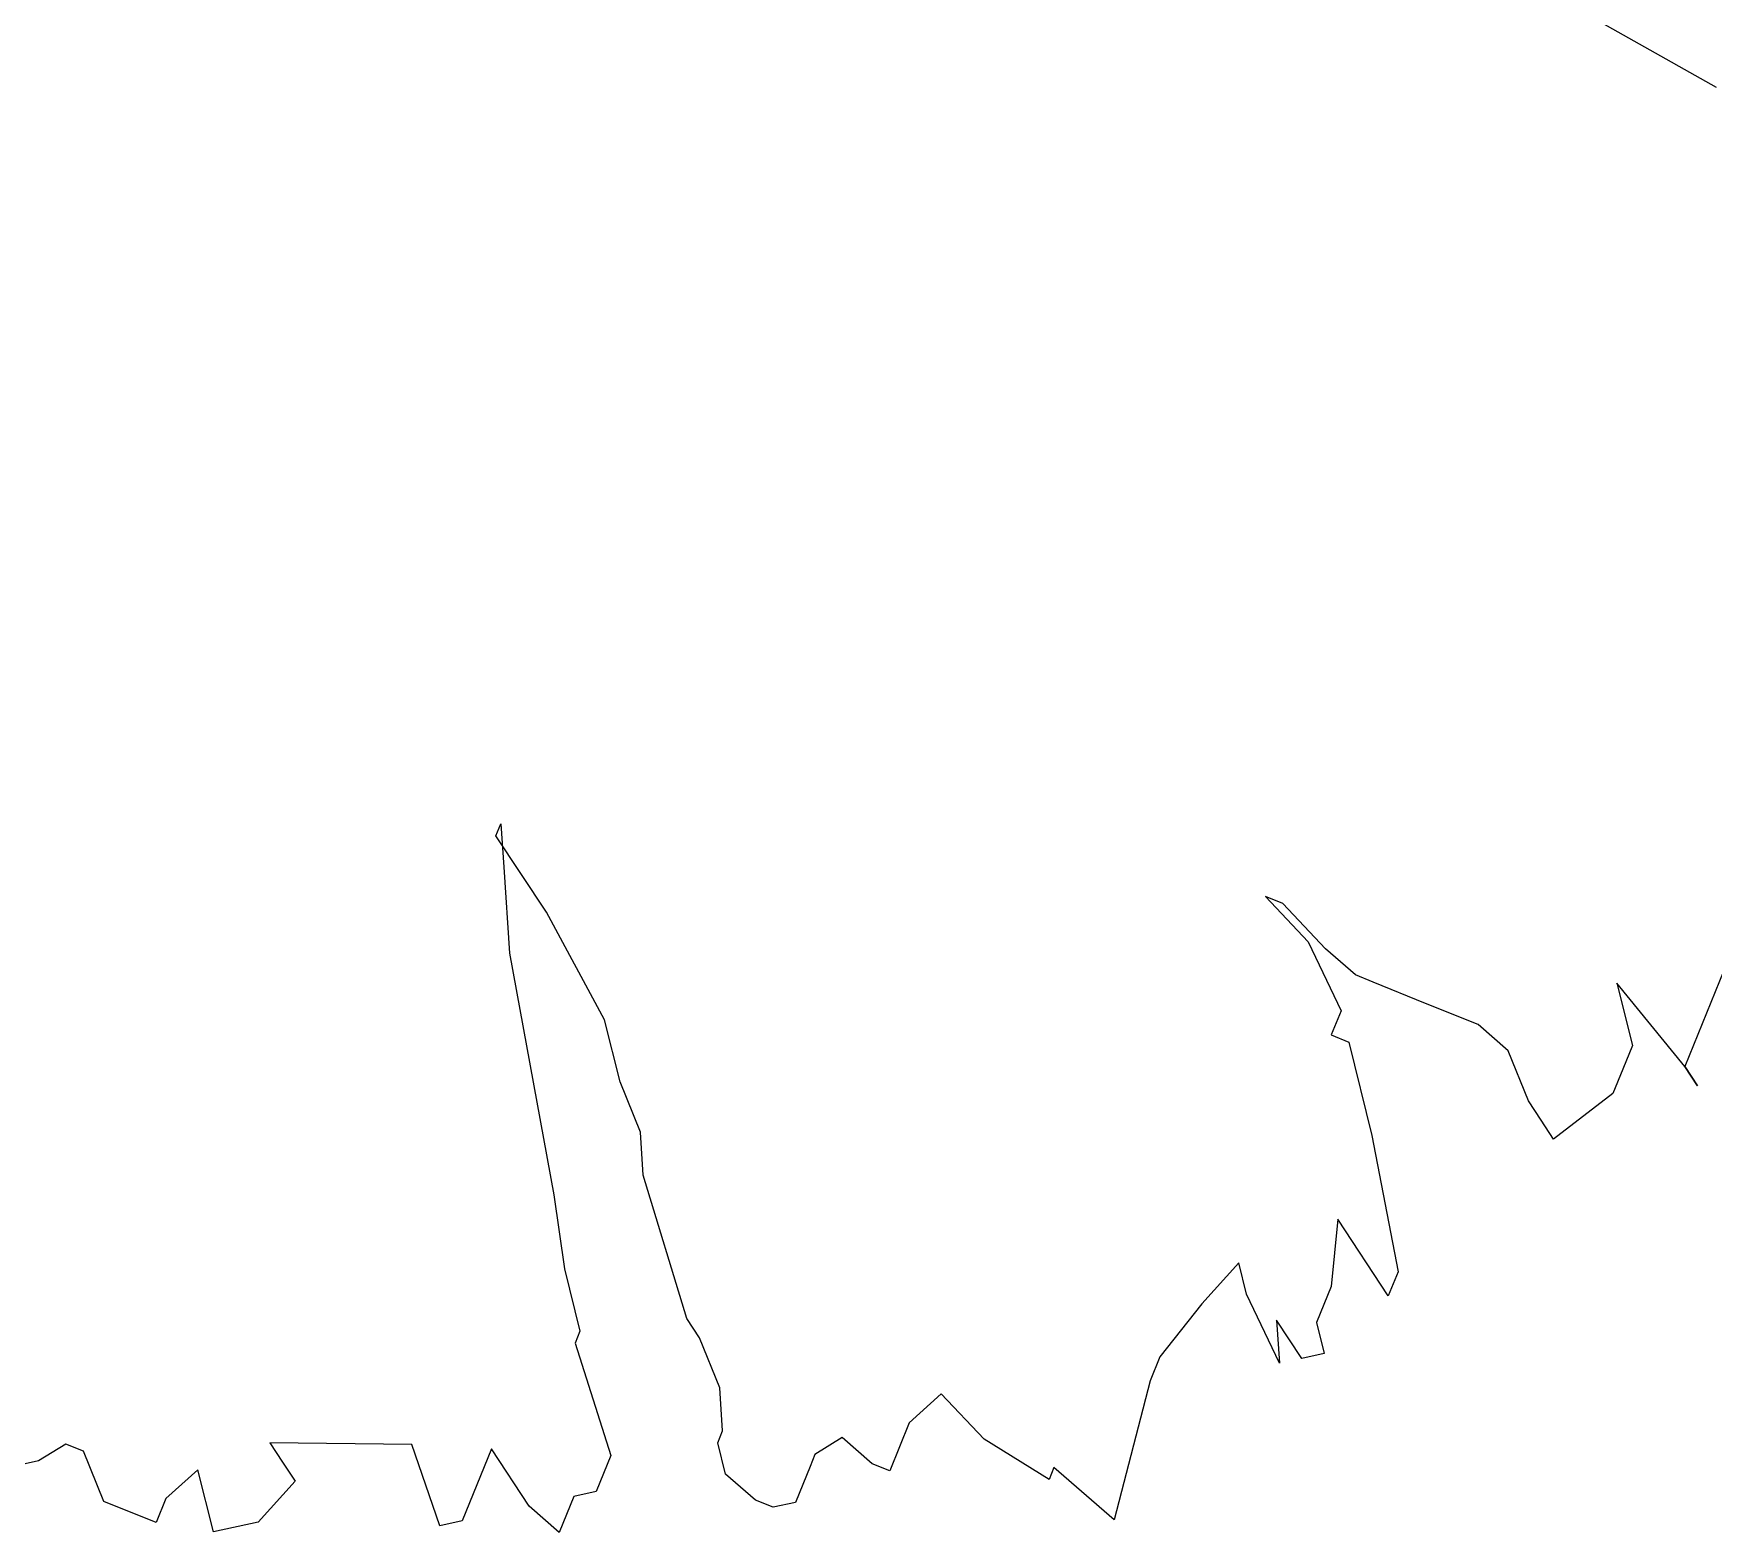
# Model space of a CAD drawing. Header units: millimetres. Extents: x 111 to 1506, y 14 to 566.
# Drawn here: x 208.372 to 209.143, y 112.354 to 113.043 of the extents above; entities that cross this region are included whole.
import ezdxf

# ---------------------------------------------------------------- set-up
doc = ezdxf.new("R2010")
doc.units = ezdxf.units.MM
doc.layers.add('fer', color=8, linetype='Continuous')

# ---------------------------------------------------------------- blocks, each defined once
blk = doc.blocks.new('tr')
at = {"layer": 'fer', "color": 97}
for p, q in [((1379.16947, 206.64808), (1379.16352, 206.63941)), ((1379.16352, 206.63941), (1379.16947, 206.64808)), ((1379.16947, 206.64808), (1379.16352, 206.63941)), ((1379.16352, 206.63941), (1379.16947, 206.64808)), ((1379.11591, 206.63941), (1379.16352, 206.63941)), ((1379.11591, 206.63941), (1379.16352, 206.63941)), ((1379.16352, 206.63941), (1379.13972, 206.59608)), ((1379.16352, 206.63941), (1379.13972, 206.59608)), ((1379.13972, 206.59608), (1379.16352, 206.61342)), ((1379.13972, 206.59608), (1379.16352, 206.61342)), ((1379.16352, 206.61342), (1379.17542, 206.61342)), ((1379.16352, 206.61342), (1379.17542, 206.61342)), ((1379.17542, 206.61342), (1379.18733, 206.61342)), ((1379.17542, 206.61342), (1379.18733, 206.61342)), ((1379.18733, 206.61342), (1379.21708, 206.59608)), ((1379.18733, 206.61342), (1379.21708, 206.59608)), ((1379.21708, 206.59608), (1379.21113, 206.58742)), ((1379.21708, 206.59608), (1379.21113, 206.58742)), ((1379.21113, 206.58742), (1379.20518, 206.57875)), ((1379.21113, 206.58742), (1379.20518, 206.57875)), ((1379.20518, 206.57875), (1379.18733, 206.56142)), ((1379.20518, 206.57875), (1379.18733, 206.56142)), ((1379.18733, 206.56142), (1379.18137, 206.54409)), ((1379.18733, 206.56142), (1379.18137, 206.54409)), ((1379.24684, 206.51809), (1379.3004, 206.55276)), ((1379.24684, 206.51809), (1379.3004, 206.55276)), ((1379.3123, 206.55276), (1379.28849, 206.51809)), ((1379.3123, 206.55276), (1379.28849, 206.51809)), ((1379.3004, 206.55276), (1379.3123, 206.55276)), ((1379.3004, 206.55276), (1379.3123, 206.55276)), ((1379.3123, 206.55276), (1379.3123, 206.55276)), ((1379.3123, 206.55276), (1379.3123, 206.55276)), ((1379.18137, 206.54409), (1379.18137, 206.51809)), ((1379.18137, 206.54409), (1379.18137, 206.51809)), ((1379.3361, 206.52676), (1379.34801, 206.53542)), ((1379.3361, 206.52676), (1379.34801, 206.53542)), ((1379.34801, 206.53542), (1379.35396, 206.52676)), ((1379.34801, 206.53542), (1379.35396, 206.52676)), ((1379.28849, 206.51809), (1379.31825, 206.52676)), ((1379.28849, 206.51809), (1379.31825, 206.52676)), ((1379.31825, 206.52676), (1379.3361, 206.52676)), ((1379.31825, 206.52676), (1379.3361, 206.52676)), ((1379.35396, 206.52676), (1379.34205, 206.50943)), ((1379.35396, 206.52676), (1379.34205, 206.50943)), ((1379.18137, 206.51809), (1379.18137, 206.49209)), ((1379.18137, 206.51809), (1379.18137, 206.49209)), ((1379.21113, 206.49209), (1379.24684, 206.51809)), ((1379.21113, 206.49209), (1379.24684, 206.51809)), ((1379.24684, 206.51809), (1379.24684, 206.51809)), ((1379.24684, 206.51809), (1379.24684, 206.51809)), ((1379.28849, 206.51809), (1379.28849, 206.51809)), ((1379.28849, 206.51809), (1379.28849, 206.51809)), ((1379.35991, 206.51809), (1379.3361, 206.49209)), ((1379.35991, 206.51809), (1379.3361, 206.49209)), ((1379.34205, 206.50943), (1379.35991, 206.51809)), ((1379.34205, 206.50943), (1379.35991, 206.51809)), ((1379.18137, 206.49209), (1379.18137, 206.48343)), ((1379.18137, 206.49209), (1379.18137, 206.48343)), ((1379.21113, 206.48343), (1379.21113, 206.49209)), ((1379.21113, 206.48343), (1379.21113, 206.49209)), ((1379.3361, 206.49209), (1379.3242, 206.48343)), ((1379.3361, 206.49209), (1379.3242, 206.48343)), ((1378.72314, 206.34478), (1378.74099, 206.48343)), ((1378.72314, 206.34478), (1378.74099, 206.48343)), ((1379.17542, 206.45743), (1379.19923, 206.48343)), ((1379.18137, 206.48343), (1379.17542, 206.4661)), ((1379.17542, 206.45743), (1379.19923, 206.48343)), ((1379.18137, 206.48343), (1379.17542, 206.4661)), ((1379.19923, 206.48343), (1379.21113, 206.48343)), ((1379.19923, 206.48343), (1379.21113, 206.48343)), ((1379.3242, 206.48343), (1379.34801, 206.47476)), ((1379.3242, 206.48343), (1379.34801, 206.47476)), ((1379.34801, 206.47476), (1379.37776, 206.4661)), ((1379.34801, 206.47476), (1379.37776, 206.4661)), ((1379.38966, 206.4661), (1379.45513, 206.47476)), ((1379.38966, 206.4661), (1379.45513, 206.47476)), ((1379.45513, 206.47476), (1379.44322, 206.4401)), ((1379.45513, 206.47476), (1379.44322, 206.4401)), ((1379.45513, 206.47476), (1379.45513, 206.47476)), ((1379.45513, 206.47476), (1379.45513, 206.47476)), ((1379.17542, 206.4661), (1379.16352, 206.4401)), ((1379.17542, 206.4661), (1379.16352, 206.4401)), ((1379.17542, 206.4661), (1379.17542, 206.4661)), ((1379.17542, 206.4661), (1379.17542, 206.4661)), ((1379.37776, 206.4661), (1379.38966, 206.4661)), ((1379.37776, 206.4661), (1379.38966, 206.4661)), ((1379.16352, 206.43143), (1379.17542, 206.45743)), ((1379.16352, 206.43143), (1379.17542, 206.45743)), ((1379.16352, 206.4401), (1379.16352, 206.43143)), ((1379.16352, 206.4401), (1379.16352, 206.43143)), ((1379.44917, 206.4401), (1379.44322, 206.40544)), ((1379.44322, 206.4401), (1379.44917, 206.4401)), ((1379.44917, 206.4401), (1379.44322, 206.40544)), ((1379.44322, 206.4401), (1379.44917, 206.4401)), ((1379.44322, 206.40544), (1379.43132, 206.37944)), ((1379.44322, 206.40544), (1379.43132, 206.37944)), ((1379.44322, 206.40544), (1379.44322, 206.40544)), ((1379.44322, 206.40544), (1379.44322, 206.40544)), ((1379.43132, 206.37944), (1379.44917, 206.37077)), ((1379.43132, 206.37944), (1379.43132, 206.37944)), ((1379.43132, 206.37944), (1379.44917, 206.37077)), ((1379.43132, 206.37944), (1379.43132, 206.37944)), ((1379.44917, 206.37077), (1379.46108, 206.37077)), ((1379.44917, 206.37077), (1379.46108, 206.37077)), ((1379.46108, 206.37077), (1379.47298, 206.37077)), ((1379.46108, 206.37077), (1379.47298, 206.37077)), ((1379.47298, 206.37077), (1379.47298, 206.36211)), ((1379.47298, 206.37077), (1379.47298, 206.36211)), ((1379.47298, 206.36211), (1379.46703, 206.34478)), ((1379.47298, 206.36211), (1379.46703, 206.34478)), ((1379.46703, 206.34478), (1379.47893, 206.33611)), ((1379.46703, 206.34478), (1379.46703, 206.34478)), ((1379.46703, 206.34478), (1379.47893, 206.33611)), ((1379.46703, 206.34478), (1379.46703, 206.34478)), ((1379.47893, 206.33611), (1379.48488, 206.33611)), ((1379.47893, 206.33611), (1379.48488, 206.33611)), ((1379.48488, 206.33611), (1379.50273, 206.33611)), ((1379.48488, 206.33611), (1379.50273, 206.33611)), ((1379.50273, 206.33611), (1379.50869, 206.32745)), ((1379.50273, 206.33611), (1379.50869, 206.32745)), ((1379.50869, 206.32745), (1379.50869, 206.31878)), ((1379.50869, 206.32745), (1379.50869, 206.31878)), ((1379.50869, 206.31878), (1379.50273, 206.30145)), ((1379.50869, 206.31878), (1379.50273, 206.30145)), ((1379.50273, 206.30145), (1379.49083, 206.29278)), ((1379.50273, 206.30145), (1379.49083, 206.29278)), ((1379.48488, 206.29278), (1379.46703, 206.28412)), ((1379.48488, 206.29278), (1379.46703, 206.28412)), ((1379.49083, 206.29278), (1379.48488, 206.29278)), ((1379.49083, 206.29278), (1379.48488, 206.29278)), ((1379.46703, 206.28412), (1379.44917, 206.26679)), ((1379.46703, 206.28412), (1379.44917, 206.26679)), ((1379.44917, 206.26679), (1379.44322, 206.25812)), ((1379.44917, 206.26679), (1379.44322, 206.25812)), ((1379.44322, 206.25812), (1379.38966, 206.21479)), ((1379.44322, 206.25812), (1379.38966, 206.21479)), ((1379.47298, 206.21479), (1379.51464, 206.24945)), ((1379.47298, 206.21479), (1379.51464, 206.24945)), ((1379.51464, 206.24945), (1379.53249, 206.24945)), ((1379.51464, 206.24945), (1379.53249, 206.24945)), ((1379.53249, 206.24945), (1379.53844, 206.24079)), ((1379.53249, 206.24945), (1379.53844, 206.24079)), ((1379.53844, 206.24079), (1379.55629, 206.24079)), ((1379.53844, 206.24079), (1379.55629, 206.24079)), ((1379.55629, 206.24079), (1379.55034, 206.22346)), ((1379.55629, 206.24079), (1379.55034, 206.22346)), ((1379.55034, 206.22346), (1379.53249, 206.19746)), ((1379.55034, 206.22346), (1379.53249, 206.19746)), ((1379.38966, 206.21479), (1379.37181, 206.20613)), ((1379.38966, 206.21479), (1379.37181, 206.20613)), ((1379.44322, 206.19746), (1379.46703, 206.21479)), ((1379.44322, 206.19746), (1379.46703, 206.21479)), ((1379.46703, 206.21479), (1379.47298, 206.21479)), ((1379.46703, 206.21479), (1379.47298, 206.21479)), ((1379.37181, 206.20613), (1379.35396, 206.18879)), ((1379.37181, 206.20613), (1379.35396, 206.18879)), ((1379.41347, 206.18013), (1379.44322, 206.19746)), ((1379.41347, 206.18013), (1379.44322, 206.19746)), ((1379.53249, 206.19746), (1379.55034, 206.19746)), ((1379.53249, 206.19746), (1379.55034, 206.19746)), ((1379.55034, 206.19746), (1379.5682, 206.19746)), ((1379.55034, 206.19746), (1379.5682, 206.19746)), ((1379.5682, 206.19746), (1379.57415, 206.18879)), ((1379.5682, 206.19746), (1379.57415, 206.18879)), ((1379.35396, 206.18879), (1379.33015, 206.17146)), ((1379.35396, 206.18879), (1379.33015, 206.17146)), ((1379.57415, 206.18879), (1379.54439, 206.1628)), ((1379.57415, 206.18879), (1379.54439, 206.1628)), ((1379.31825, 206.11947), (1379.41347, 206.18013)), ((1379.31825, 206.11947), (1379.41347, 206.18013)), ((1379.33015, 206.17146), (1379.29445, 206.12813)), ((1379.33015, 206.17146), (1379.29445, 206.12813)), ((1379.54439, 206.1628), (1379.5682, 206.10214)), ((1379.54439, 206.1628), (1379.5682, 206.10214)), ((1379.29445, 206.12813), (1379.27064, 206.09347)), ((1379.29445, 206.12813), (1379.27064, 206.09347)), ((1379.28254, 206.10214), (1379.31825, 206.11947)), ((1379.28254, 206.10214), (1379.31825, 206.11947)), ((1379.57415, 206.1108), (1379.5801, 206.11947)), ((1379.57415, 206.1108), (1379.5801, 206.11947)), ((1379.5801, 206.11947), (1379.6039, 206.1108)), ((1379.5801, 206.11947), (1379.6039, 206.1108)), ((1379.5682, 206.10214), (1379.57415, 206.1108)), ((1379.5682, 206.10214), (1379.57415, 206.1108)), ((1379.6039, 206.1108), (1379.6158, 206.09347)), ((1379.6039, 206.1108), (1379.6158, 206.09347)), ((1379.26469, 206.09347), (1379.28254, 206.10214)), ((1379.26469, 206.09347), (1379.28254, 206.10214)), ((1379.27064, 206.09347), (1379.26469, 206.09347)), ((1379.27064, 206.09347), (1379.26469, 206.09347)), ((1379.6158, 206.09347), (1379.592, 206.07614)), ((1379.6158, 206.09347), (1379.592, 206.07614)), ((1379.592, 206.07614), (1379.60985, 206.06747)), ((1379.592, 206.07614), (1379.60985, 206.06747)), ((1379.60985, 206.06747), (1379.62176, 206.06747)), ((1379.60985, 206.06747), (1379.62176, 206.06747)), ((1379.62176, 206.06747), (1379.62176, 206.04148)), ((1379.62176, 206.06747), (1379.62176, 206.04148)), ((1379.62176, 206.04148), (1379.6039, 206.02414)), ((1379.62176, 206.04148), (1379.6039, 206.02414)), ((1379.6039, 206.02414), (1379.6039, 206.01548)), ((1379.6039, 206.02414), (1379.6039, 206.01548)), ((1379.6039, 206.01548), (1379.6158, 206.00681)), ((1379.6039, 206.01548), (1379.6158, 206.00681)), ((1379.6158, 206.00681), (1379.62176, 205.99815)), ((1379.6158, 206.00681), (1379.62176, 205.99815))]:
    blk.add_line(p, q, dxfattribs=at)

msp = doc.modelspace()

# ---------------------------------------------------------------- block references
at = {"lineweight": 100, "rotation": 247.9147716791316}
msp.add_blockref('tr', (536.19833, 1468.2298), dxfattribs=at)

doc.saveas('drawing.dxf')
